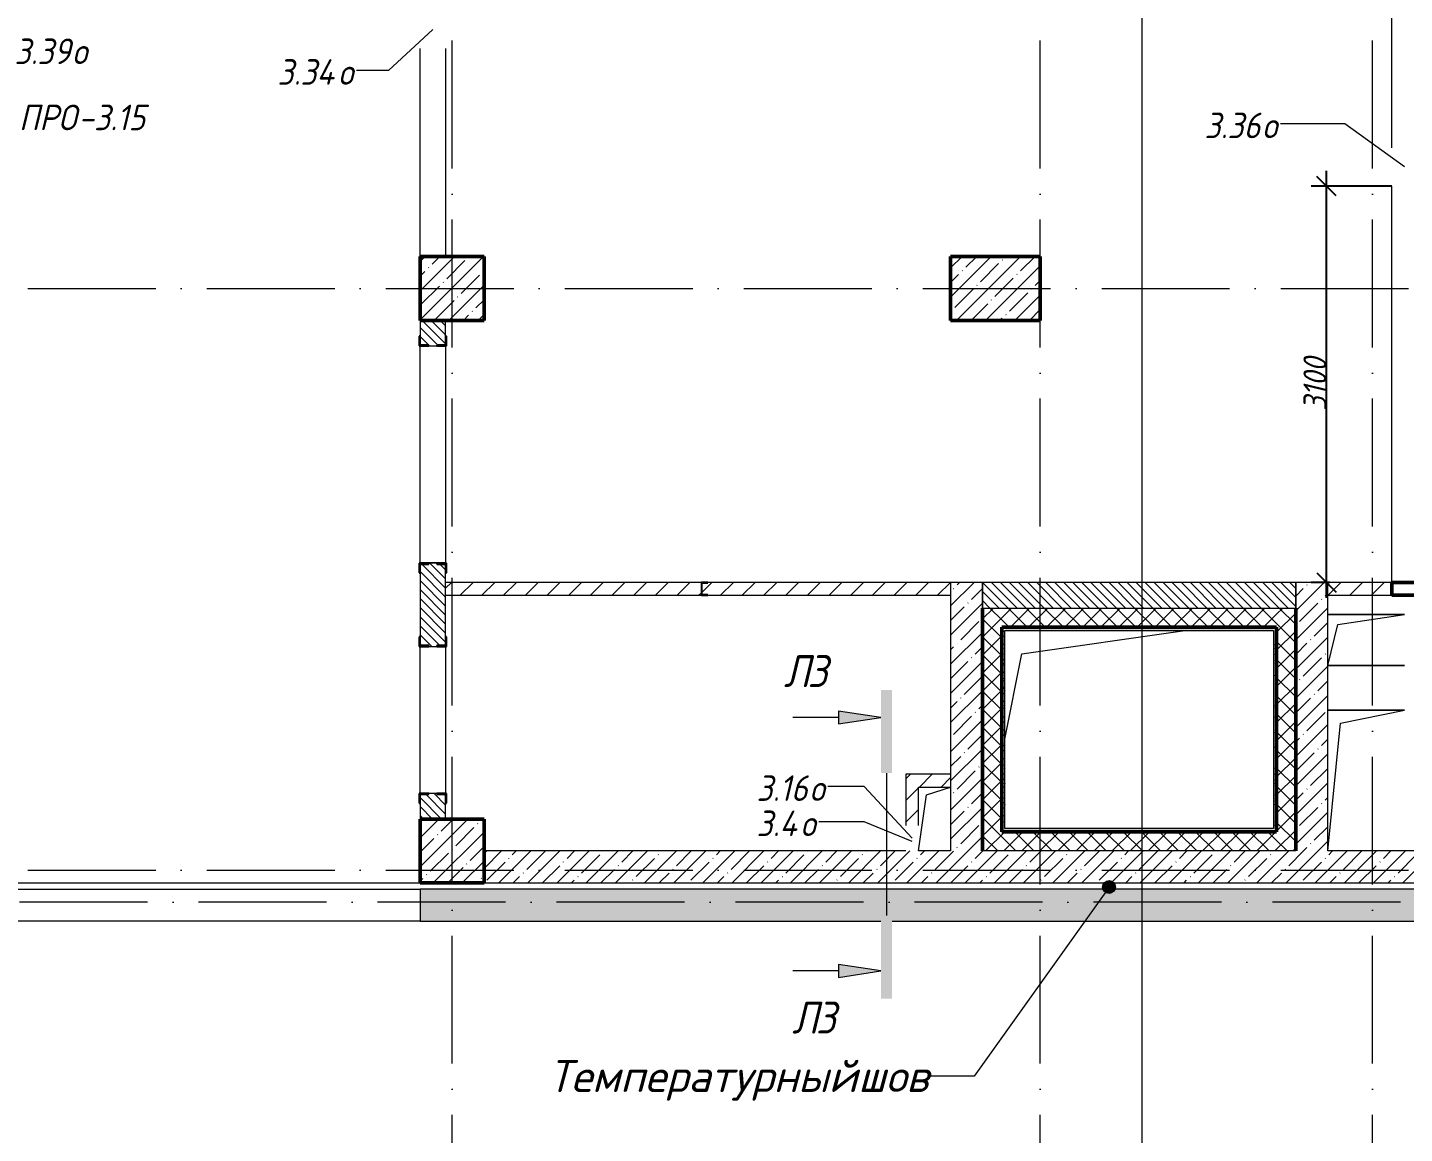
# Model space of a CAD drawing. Header units: millimetres. Extents: x -537608 to 253996, y -217170 to 186033.
# Drawn here: x -172156 to -161385, y 90756 to 99405 of the extents above; entities that cross this region are included whole.
import ezdxf

# ---------------------------------------------------------------- set-up
doc = ezdxf.new("R2010")
doc.units = ezdxf.units.MM
doc.linetypes.add('200_ШТРИХ_ш1п0_6_', pattern=[160, 100, -60])
doc.linetypes.add('50_200_ШТРИХ_1Т_ш5_п1_п1_', pattern=[1400, 1000, -200, 0, -200])
for name, color, linetype, lineweight in [('A-____-____-DIMS', 7, 'Continuous', 9), ('A-____-NOTE-TEXT', 7, 'Continuous', 9), ('A-____-NOTE-TEXT-1', 7, 'Continuous', 5), ('A-FLOR-____-OTLN', 7, 'Continuous', 9), ('A-GENM-____-IDEN', 7, 'Continuous', 9), ('A-GENM-____-MCUT', 7, 'Continuous', 25), ('A-GENM-____-OTLN', 7, 'Continuous', 9), ('A-GENM-____-OTLN-1', 7, 'Continuous', 25), ('A-GLAZ-____-IDEN', 7, 'Continuous', 9), ('A-WALL-____-MCUT-1', 7, 'Continuous', 9), ('A-WALL-____-MCUT-2', 7, 'Continuous', 50), ('A-WALL-____-MCUT-3', 7, 'Continuous', 9), ('A-WALL-____-OTLN', 7, 'Continuous', 9), ('A-WALL-____-PATT-1', 7, 'Continuous', 9), ('A-WALL-FNSH-MCUT-1', 7, 'Continuous', 9), ('G-____-____-TEXT', 7, 'Continuous', 9), ('I-WALL-____-OTLN', 7, 'Continuous', 9), ('S-COLS-____-MCUT', 7, 'Continuous', 50), ('S-COLS-____-OTLN', 7, 'Continuous', 9), ('S-GRID-____-OTLN-1', 7, '50_200_ШТРИХ_1Т_ш5_п1_п1_', 9)]:
    doc.layers.add(name, color=color, linetype=linetype, lineweight=lineweight)
for name, color, linetype, lineweight, true_color in [('A-DETL-GENF-OTLN-4', 9, '200_ШТРИХ_ш1п0_6_', 9, 0x808080), ('A-DETL-GENF-OTLN-5', 7, 'Continuous', 5, 0xc0c0c0), ('A-WALL-____-PATT-2', 7, 'Continuous', 9, 0x787878), ('G-____-____-SYMB-1', 9, 'Continuous', 9, 0x808080)]:
    doc.layers.add(name, color=color, linetype=linetype, lineweight=lineweight, true_color=true_color)
doc.styles.add('ISOCPEUR_I', font='isocpeui.ttf', dxfattribs={"height": 300})
doc.styles.add('ISOCPEUR_I_10', font='isocpeui.ttf', dxfattribs={"width": 0.9, "height": 180})
doc.styles.add('ISOCPEUR_I_9', font='isocpeui.ttf', dxfattribs={"width": 0.9, "height": 250})
doc.dimstyles.new('ISO-1_8_0_9К_СРЕДНИЙ_Кладочные_4', dxfattribs={"dimscale": 304.8, "dimtxt": 179.276612, "dimasz": 0.492126, "dimexe": 0.393701, "dimexo": 0, "dimgap": 0, "dimtad": 1, "dimdec": 3, "dimrnd": 0.001, "dimdsep": 46, "dimtxsty": 'ISOCPEUR_I_10', "dimblk1": 'OBLIQUE', "dimblk2": 'OBLIQUE', "dimsah": 1, "dimcen": 0.09, "dimdle": 0.393701, "dimazin": 0, "dimtfac": 1, "dimtdec": 4, "dimtix": 1, "dimtmove": 1, "dimatfit": 3, "dimfxl": 1, "dimtvp": 1, "dimtolj": 1, "dimtzin": 0, "dimarcsym": 2})
pattern_1 = [(45, (-178684.97, 83184.24), (-84.8528, 84.8528), [])]
pattern_2 = [(135, (-178684.97, 83184.237), (-35.35534, -35.35534), [])]
pattern_3 = [(45, (-178684.97, 83184.24), (-114.04925, 114.04925), []), (45, (-178570.92, 83184.24), (-114.04925, 114.04925), [201.612, -40.322, 3.353, -36.97])]
pattern_4 = [(45, (-178684.97, 83184.24), (-70.7107, 70.7107), []), (135, (-178684.97, 83184.24), (-70.7107, -70.7107), [])]
pattern_5 = [(0, (-178684.97, 83184.237), (81.28, 20.32), [3.353, -57.607, 3.353, -57.607, -325.12]), (0, (-178684.97, 83184.237), (81.28, 20.32), [-121.92, 3.353, -118.567, 3.353, -57.607, -142.24]), (0, (-178684.97, 83184.237), (81.28, 20.32), [-304.8, 3.353, -37.287, 3.353, -98.247]), (120, (-178654.49, 83194.397), (-58.237636, 60.230545), [3.353, -57.607, 3.353, -57.607, -325.12]), (120, (-178654.49, 83194.397), (-58.237636, 60.230545), [-121.92, 3.353, -118.567, 3.353, -57.607, -142.24]), (120, (-178654.49, 83194.397), (-58.237636, 60.230545), [-304.8, 3.353, -37.287, 3.353, -98.247]), (240, (-178644.33, 83235.037), (-23.042364, -80.550545), [3.353, -57.607, 3.353, -57.607, -325.12]), (240, (-178644.33, 83235.037), (-23.042364, -80.550545), [-121.92, 3.353, -118.567, 3.353, -57.607, -142.24]), (240, (-178644.33, 83235.037), (-23.042364, -80.550545), [-304.8, 3.353, -37.287, 3.353, -98.247])]

# ---------------------------------------------------------------- blocks, each defined once
blk = doc.blocks.new('BSC_Колонна _Прямоугольная - 500х500-V122-АР1_План отверстий 3 этажа в осях 1-64_А-ГГ')
at = {"layer": 'S-COLS-____-OTLN'}
h = blk.add_hatch(dxfattribs=at)
h.set_pattern_fill('FP_145', color=256, style=0, pattern_type=2)
h.set_pattern_definition([(45, (-9850, -9781.04), (-114.0493, 114.0493), []), (45, (-9735.95, -9781.04), (-114.0493, 114.0493), [201.613, -40.323, 3.353, -36.97])])
h.paths.add_polyline_path([(-250, -250), (250, -250), (250, 250), (-250, 250)], flags=0)
at = {"layer": 'S-COLS-____-MCUT'}
for p, q in [((250, 250), (-250, 250)), ((-250, 250), (-250, -250)), ((250, -250), (250, 250)), ((-250, -250), (250, -250))]:
    blk.add_line(p, q, dxfattribs=at)
blk = doc.blocks.new('BSC_Колонна _Прямоугольная - 500х700-V153-АР1_План отверстий 3 этажа в осях 1-64_А-ГГ')
at = {"layer": 'S-COLS-____-OTLN'}
h = blk.add_hatch(dxfattribs=at)
h.set_pattern_fill('FP_176', color=256, style=0, pattern_type=2)
h.set_pattern_definition([(315, (-14181.04, 14100), (114.0493, 114.0493), []), (315, (-14181.04, 13985.95), (114.0493, 114.0493), [201.612, -40.322, 3.353, -36.97])])
h.paths.add_polyline_path([(-250, 350), (-250, -350), (250, -350), (250, 350)], flags=0)
at = {"layer": 'S-COLS-____-MCUT'}
for p, q in [((250, 350), (-250, 350)), ((-250, 350), (-250, -350)), ((250, -350), (250, 350)), ((-250, -350), (250, -350))]:
    blk.add_line(p, q, dxfattribs=at)
blk = doc.blocks.new('154_Фахверк_СКБ_Швеллер - Тип_100_3960-28318856-АР1_План отверстий 3 этажа в осях 1-64_А-ГГ')
at = {"layer": 'A-GENM-____-MCUT'}
for p, q in [((175, 50), (125, 50)), ((125, 50), (125, -50)), ((128, 47), (175, 47)), ((128, -47), (128, 47)), ((175, 47), (175, 50)), ((125, -50), (175, -50)), ((175, -47), (128, -47)), ((175, -50), (175, -47))]:
    blk.add_line(p, q, dxfattribs=at)
blk = doc.blocks.new('154_Стойка_СКБ_Уголок - СМ-2180_200-28268025-АР1_План отверстий 3 этажа в осях 1-64_А-ГГ')
at = {"layer": 'A-GENM-____-MCUT'}
for p, q in [((125, 156), (125, 81)), ((200, 156), (125, 156)), ((131, 81), (131, 150)), ((131, 150), (200, 150)), ((200, 150), (200, 156)), ((125, 81), (131, 81)), ((131, 19), (125, 19)), ((125, 19), (125, -56)), ((131, -50), (131, 19)), ((125, -56), (200, -56)), ((200, -50), (131, -50)), ((200, -56), (200, -50))]:
    blk.add_line(p, q, dxfattribs=at)
blk = doc.blocks.new('Фахверк_СКБ_Уголок - 200_3550_зеркало-28264001-АР1_План отверстий 3 этажа в осях 1-64_А-ГГ')
at = {"layer": 'A-GENM-____-MCUT'}
for p, q in [((200, 156), (125, 156)), ((125, 156), (125, 81)), ((131, 81), (131, 150)), ((131, 150), (200, 150)), ((200, 150), (200, 156)), ((125, 81), (131, 81)), ((131, 19), (125, 19)), ((125, 19), (125, -56)), ((131, -50), (131, 19)), ((125, -56), (200, -56)), ((200, -50), (131, -50)), ((200, -56), (200, -50))]:
    blk.add_line(p, q, dxfattribs=at)
blk = doc.blocks.new('154_Стойка_СКБ_Уголок - СМ-2480_200-28346303-АР1_План отверстий 3 этажа в осях 1-64_А-ГГ')
at = {"layer": 'A-GENM-____-MCUT'}
for p, q in [((125, 156), (125, 81)), ((200, 156), (125, 156)), ((131, 81), (131, 150)), ((131, 150), (200, 150)), ((200, 150), (200, 156)), ((125, 81), (131, 81)), ((131, 19), (125, 19)), ((125, 19), (125, -56)), ((131, -50), (131, 19)), ((125, -56), (200, -56)), ((200, -50), (131, -50)), ((200, -56), (200, -50))]:
    blk.add_line(p, q, dxfattribs=at)
blk = doc.blocks.new('Стойка_Влож_Полоса боковая - Полоса-28213942-АР1_План отверстий 3 этажа в осях 1-64_А-ГГ')
at = {"layer": 'A-GENM-____-OTLN'}
for p, q in [((-5, 60), (0, 60)), ((-5, -60), (-5, 60)), ((0, 31), (0, -31)), ((0, -60), (-5, -60))]:
    blk.add_line(p, q, dxfattribs=at)
blk = doc.blocks.new('AR_Отверстие прямоугольное _в плите_ - AR_Отверстие прямоугольное _в плите_-30552514-АР1_План отверстий 3 этажа в осях 1-64_А-ГГ')
at = {"layer": 'A-GENM-____-OTLN'}
for p, q in [((-917, 617), (357, 800)), ((-1050, -50), (-917, 617))]:
    blk.add_line(p, q, dxfattribs=at)
blk = doc.blocks.new('AR_Отверстие прямоугольное _в плите_ - AR_Отверстие прямоугольное _в плите_-V186-АР1_План отверстий 3 этажа в осях 1-64_А-ГГ')
at = {"layer": 'A-GENM-____-OTLN'}
for p, q in [((300, 550), (-300, 550)), ((-200, 450), (300, 550)), ((-300, -550), (-200, 450))]:
    blk.add_line(p, q, dxfattribs=at)
blk = doc.blocks.new('AR_Отверстие прямоугольное _в плите_ - AR_Отверстие прямоугольное _в плите_-V198-АР1_План отверстий 3 этажа в осях 1-64_А-ГГ')
at = {"layer": 'A-GENM-____-OTLN'}
for p, q in [((-63, 188), (125, 250)), ((-125, -250), (-63, 188))]:
    blk.add_line(p, q, dxfattribs=at)
blk = doc.blocks.new('AR_Отверстие прямоугольное _в плите_ - AR_Отверстие прямоугольное _в плите_-30552531-АР1_План отверстий 3 этажа в осях 1-64_А-ГГ')
at = {"layer": 'A-GENM-____-OTLN'}
for p, q in [((300, 200), (-300, 200)), ((-300, -200), (-220, 120)), ((-220, 120), (300, 200)), ((-300, -200), (300, -200))]:
    blk.add_line(p, q, dxfattribs=at)
blk = doc.blocks.new('BSC_Колонна _Прямоугольная1 - 200х100 _металл_-35191367-АР1_План отверстий 3 этажа в осях 1-64_А-ГГ')
at = {"layer": 'S-COLS-____-MCUT'}
for p, q in [((100, 50), (-100, 50)), ((-100, 50), (-100, -50)), ((100, -50), (100, 50)), ((-100, -50), (100, -50))]:
    blk.add_line(p, q, dxfattribs=at)
blk = doc.blocks.new('DET_L_Имитация разреза_ISO2-5 - Влево-36990825-АР1_План отверстий 3 этажа в осях 1-64_А-ГГ')
at = {"layer": 'A-DETL-GENF-OTLN-5'}
blk.add_line((143, 0), (1257, 0), dxfattribs=at)
blk = doc.blocks.new('_Oblique')
at = {"color": 0, "linetype": 'ByBlock', "lineweight": -2}
blk.add_line((-0.5, -0.5), (0.5, 0.5), dxfattribs=at)
blk = doc.blocks.new('*D1267')
at = {"layer": 'A-____-____-DIMS', "color": 0, "lineweight": -2, "transparency": 16777216}
for p, q in [((-161995, 94945), (-161995, 98285)), ((-161485, 98165), (-162115, 98165)), ((-161968, 95065), (-162115, 95065))]:
    blk.add_line(p, q, dxfattribs=at)
at = {"layer": 'Defpoints', "color": 0, "transparency": 16777216}
for p in [(-161995, 98165), (-161485, 98165), (-161968, 95065)]:
    blk.add_point(p, dxfattribs=at)
at = {"layer": 'A-____-____-DIMS', "color": 0, "lineweight": -2, "transparency": 16777216, "xscale": 150, "yscale": 150, "zscale": 150}
for p, rotation in [((-161995, 98165), 90), ((-161995, 95065), 270)]:
    blk.add_blockref('_Oblique', p, dxfattribs=dict(at, rotation=rotation))
at = {"layer": 'A-____-____-DIMS', "color": 0, "transparency": 16777216, "insert": (-162085, 96615), "char_height": 180, "width": 504.73, "attachment_point": 5, "rotation": 90, "style": 'ISOCPEUR_I_10'}
blk.add_mtext('\\A1;3100', dxfattribs=at)

msp = doc.modelspace()

# ---------------------------------------------------------------- hatches: boundary and pattern name
at = {"layer": 'A-____-NOTE-TEXT-1'}
for points in [[(-165392.9052, 93574.8409), (-165392.9052, 94224.8409), (-165479.6418, 94224.8409), (-165479.6418, 93574.8409)], [(-165813.2832, 93958.9928), (-165479.6418, 94008.9928), (-165813.2832, 94058.9928)], [(-165392.9052, 91811.0282), (-165392.9052, 92461.0282), (-165479.6418, 92461.0282), (-165479.6418, 91811.0282)], [(-165813.2832, 91976.8762), (-165479.6418, 92026.8762), (-165813.2832, 92076.8762)]]:
    msp.add_hatch(color=256, dxfattribs=at).paths.add_polyline_path(points, flags=0)
at = {"layer": 'A-WALL-____-PATT-1'}
h = msp.add_hatch(dxfattribs=at)
h.set_pattern_fill('FP_6', color=256, style=0, pattern_type=2)
h.set_pattern_definition(pattern_2)
h.paths.add_polyline_path([(-169015.9702, 93215.2788), (-168884.9702, 93215.2788), (-168884.9702, 93409.2788), (-168953.9702, 93409.2788), (-168953.9702, 93415.2788), (-169015.9702, 93415.2788), (-169015.9702, 93409.2788), (-169084.9702, 93409.2788), (-169084.9702, 93215.2788)], flags=0)
h.paths.add_polyline_path([(-168953.9702, 94565.2788), (-168953.9702, 94571.2788), (-168884.9702, 94571.2788), (-168884.9702, 95209.2788), (-168953.9702, 95209.2788), (-168953.9702, 95215.2788), (-169015.9702, 95215.2788), (-169015.9702, 95209.2788), (-169084.9702, 95209.2788), (-169084.9702, 94571.2788), (-169015.9702, 94571.2788), (-169015.9702, 94565.2788)], flags=0)
h.paths.add_polyline_path([(-169015.9702, 96915.2788), (-168953.9702, 96915.2788), (-168953.9702, 96921.2788), (-168884.9702, 96921.2788), (-168884.9702, 97115.2788), (-169084.9702, 97115.2788), (-169084.9702, 96921.2788), (-169015.9702, 96921.2788)], flags=0)
h = msp.add_hatch(dxfattribs=at)
h.set_pattern_fill('FP_4', color=256, style=0, pattern_type=2)
h.set_pattern_definition(pattern_1)
h.paths.add_polyline_path([(-164934.9702, 94965.2788), (-164934.9702, 95065.2788), (-166834.9702, 95065.2788), (-166834.9702, 95062.2788), (-166881.9702, 95062.2788), (-166881.9702, 94968.2788), (-166834.9702, 94968.2788), (-166834.9702, 94965.2788)], flags=0)
h.paths.add_polyline_path([(-168884.9702, 94965.2788), (-166884.9702, 94965.2788), (-166884.9702, 95065.2788), (-168884.9702, 95065.2788)], flags=0)
h = msp.add_hatch(dxfattribs=at)
h.set_pattern_fill('FP_38', color=256, style=0, pattern_type=2)
h.set_pattern_definition(pattern_3)
h.paths.add_polyline_path([(-164684.9702, 92965.2788), (-164684.9702, 95065.2788), (-164934.9702, 95065.2788), (-164934.9702, 92965.2788)], flags=0)
h = msp.add_hatch(dxfattribs=at)
h.set_pattern_fill('FP_6', color=256, style=0, pattern_type=2)
h.set_pattern_definition(pattern_2)
h.paths.add_polyline_path([(-162234.9702, 94865.2788), (-162234.9702, 95065.2788), (-164684.9702, 95065.2788), (-164684.9702, 94865.2788), (-164558.9328, 94865.2788)], flags=0)
h = msp.add_hatch(dxfattribs=at)
h.set_pattern_fill('FP_38', color=256, style=0, pattern_type=2)
h.set_pattern_definition(pattern_3)
h.paths.add_polyline_path([(-161984.9702, 92965.2788), (-161984.9702, 95065.2788), (-162234.9702, 95065.2788), (-162234.9702, 92965.2788)], flags=0)
h = msp.add_hatch(dxfattribs=at)
h.set_pattern_fill('FP_4', color=256, style=0, pattern_type=2)
h.set_pattern_definition(pattern_1)
h.paths.add_polyline_path([(-161484.9702, 94965.2788), (-161484.9702, 95065.2788), (-161984.9702, 95065.2788), (-161984.9702, 94965.2788)], flags=0)
h = msp.add_hatch(dxfattribs=at)
h.set_pattern_fill('FP_1', color=256, style=0, pattern_type=2)
h.set_pattern_definition(pattern_4)
h.paths.add_polyline_path([(-164684.9702, 93115.2788), (-164534.9702, 93115.2788), (-164534.9702, 94865.2788), (-164684.9702, 94865.2788), (-164684.9702, 93140.2788)], flags=0)
h = msp.add_hatch(dxfattribs=at)
h.set_pattern_fill('FP_1', color=256, style=0, pattern_type=2)
h.set_pattern_definition(pattern_4)
h.paths.add_polyline_path([(-164534.9702, 94715.2788), (-162384.9702, 94715.2788), (-162384.9702, 94865.2788), (-164534.9702, 94865.2788)], flags=0)
h = msp.add_hatch(dxfattribs=at)
h.set_pattern_fill('FP_1', color=256, style=0, pattern_type=2)
h.set_pattern_definition(pattern_4)
h.paths.add_polyline_path([(-162384.9702, 92965.2788), (-162234.9702, 92965.2788), (-162234.9702, 94865.2788), (-162384.9702, 94865.2788), (-162384.9702, 93115.2788)], flags=0)
h = msp.add_hatch(dxfattribs=at)
h.set_pattern_fill('FP_4', color=256, style=0, pattern_type=2)
h.set_pattern_definition(pattern_1)
h.paths.add_polyline_path([(-165184.9702, 93165.2788), (-165184.9702, 93565.2788), (-165284.9702, 93565.2788), (-165284.9702, 93165.2788), (-165244.9702, 93165.2788)], flags=0)
h = msp.add_hatch(dxfattribs=at)
h.set_pattern_fill('FP_4', color=256, style=0, pattern_type=2)
h.set_pattern_definition(pattern_1)
h.paths.add_polyline_path([(-164934.9702, 93465.2788), (-164934.9702, 93565.2788), (-165184.9702, 93565.2788), (-165184.9702, 93465.2788)], flags=0)
h = msp.add_hatch(dxfattribs=at)
h.set_pattern_fill('FP_1', color=256, style=0, pattern_type=2)
h.set_pattern_definition(pattern_4)
h.paths.add_polyline_path([(-162409.9702, 92965.2788), (-162384.9702, 92965.2788), (-162384.9702, 93115.2788), (-164684.9702, 93115.2788), (-164684.9702, 92965.2788), (-162791.4685, 92965.2788)], flags=0)
h = msp.add_hatch(dxfattribs=at)
h.set_pattern_fill('FP_38', color=256, style=0, pattern_type=2)
h.set_pattern_definition(pattern_3)
h.paths.add_polyline_path([(-155834.9702, 92715.2788), (-155834.9702, 92965.2788), (-159934.9702, 92965.2788), (-159934.9702, 92715.2788), (-157489.0756, 92715.2788)], flags=0)
h.paths.add_polyline_path([(-161084.9702, 92715.2788), (-161084.9702, 92965.2788), (-168584.9702, 92965.2788), (-168584.9702, 92715.2788), (-161907.7364, 92715.2788)], flags=0)
h = msp.add_hatch(dxfattribs=at)
h.set_pattern_fill('FP_38', color=256, style=0, pattern_type=2)
h.set_pattern_definition(pattern_3)
h.paths.add_polyline_path([(-155721.6114, 92415.2788), (-155134.9702, 92415.2788), (-155134.9702, 92665.2788), (-159934.9702, 92665.2788), (-159934.9702, 92415.2788), (-157489.0756, 92415.2788)], flags=0)
h.paths.add_polyline_path([(-161084.9702, 92415.2788), (-161084.9702, 92665.2788), (-169084.9702, 92665.2788), (-169084.9702, 92415.2788), (-165479.6418, 92415.2788), (-165479.6418, 92461.0282), (-165392.9052, 92461.0282), (-165392.9052, 92415.2788), (-162791.4685, 92415.2788)], flags=0)
h.paths.add_polyline_path([(-173084.9702, 92415.2788), (-173084.9702, 92665.2788), (-180634.9702, 92665.2788), (-180634.9702, 92415.2788), (-173396.2542, 92415.2788)], flags=0)
at = {"layer": 'A-WALL-____-PATT-2'}
h = msp.add_hatch(dxfattribs=at)
h.set_pattern_fill('FP_181', color=256, style=0, pattern_type=2)
h.set_pattern_definition(pattern_5)
h.paths.add_polyline_path([(-164534.9702, 93140.2788), (-164509.9702, 93140.2788), (-164509.9702, 94715.2788), (-164534.9702, 94715.2788), (-164534.9702, 94238.6546)], flags=0)
h = msp.add_hatch(dxfattribs=at)
h.set_pattern_fill('FP_181', color=256, style=0, pattern_type=2)
h.set_pattern_definition(pattern_5)
h.paths.add_polyline_path([(-162409.9702, 94690.2788), (-162409.9702, 94715.2788), (-164509.9702, 94715.2788), (-164509.9702, 94690.2788)], flags=0)
h = msp.add_hatch(dxfattribs=at)
h.set_pattern_fill('FP_181', color=256, style=0, pattern_type=2)
h.set_pattern_definition(pattern_5)
h.paths.add_polyline_path([(-162409.9702, 93115.2788), (-162384.9702, 93115.2788), (-162384.9702, 94715.2788), (-162409.9702, 94715.2788), (-162409.9702, 93140.2788)], flags=0)
h = msp.add_hatch(dxfattribs=at)
h.set_pattern_fill('FP_181', color=256, style=0, pattern_type=2)
h.set_pattern_definition(pattern_5)
h.paths.add_polyline_path([(-162409.9702, 93115.2788), (-162409.9702, 93140.2788), (-164534.9702, 93140.2788), (-164534.9702, 93115.2788), (-162791.4685, 93115.2788)], flags=0)
at = {"layer": 'G-____-____-TEXT'}
h = msp.add_hatch(color=256, dxfattribs=at)
edge = h.paths.add_edge_path(flags=0)
edge.add_arc((-163696.0059, 92683.4379), 50, 0, 360)
at = {"layer": 'S-COLS-____-OTLN'}
h = msp.add_hatch(dxfattribs=at)
h.set_pattern_fill('FP_38', color=256, style=0, pattern_type=2)
h.set_pattern_definition(pattern_3)
h.paths.add_polyline_path([(-169084.9702, 97115.2788), (-168584.9702, 97115.2788), (-168584.9702, 97615.2788), (-169084.9702, 97615.2788)], flags=0)

# ---------------------------------------------------------------- linework, layer by layer
at = {"layer": 'A-____-NOTE-TEXT'}
for p, q in [((-165479.6418, 94008.9928), (-165813.2832, 94058.9928)), ((-165813.2832, 94058.9928), (-165813.2832, 93958.9928)), ((-165813.2832, 94008.9928), (-166169.5332, 94008.9928)), ((-165813.2832, 93958.9928), (-165479.6418, 94008.9928)), ((-165813.2832, 92026.8762), (-166169.5332, 92026.8762)), ((-165813.2832, 92076.8762), (-165813.2832, 91976.8762)), ((-165479.6418, 92026.8762), (-165813.2832, 92076.8762)), ((-165813.2832, 91976.8762), (-165479.6418, 92026.8762))]:
    msp.add_line(p, q, dxfattribs=at)
at = {"layer": 'A-FLOR-____-OTLN'}
for p, q in [((-161984.9702, 94815.2788), (-161384.9702, 94815.2788)), ((-161384.9702, 94415.2788), (-161984.9702, 94415.2788)), ((-161984.9702, 94065.2788), (-161384.9702, 94065.2788)), ((-173084.9702, 92715.2788), (-169084.9702, 92715.2788))]:
    msp.add_line(p, q, dxfattribs=at)
at = {"layer": 'A-GLAZ-____-IDEN'}
for p, q in [((-168984.9702, 99390.2788), (-169331.957, 99070.2633)), ((-169331.957, 99070.2633), (-169582.0776, 99070.2633)), ((-161851.7489, 98652.1941), (-162354.0745, 98652.1941)), ((-161384.9702, 98315.2788), (-161851.7489, 98652.1941)), ((-165611.3053, 93468.9309), (-165894.2476, 93468.9309)), ((-165234.9702, 93065.2788), (-165611.3053, 93468.9309)), ((-165611.3053, 93193.7437), (-165965.3437, 93193.7437)), ((-165234.9702, 93040.2788), (-165611.3053, 93193.7437))]:
    msp.add_line(p, q, dxfattribs=at)
at = {"layer": 'A-WALL-____-MCUT-1'}
for p, q in [((-164934.9702, 95065.2788), (-164934.9702, 92965.2788)), ((-164684.9702, 95065.2788), (-164934.9702, 95065.2788)), ((-164684.9702, 92965.2788), (-164684.9702, 95065.2788)), ((-162234.9702, 95065.2788), (-162234.9702, 92965.2788)), ((-161984.9702, 95065.2788), (-162234.9702, 95065.2788)), ((-161984.9702, 92965.2788), (-161984.9702, 95065.2788)), ((-165284.9702, 92965.2788), (-168584.9702, 92965.2788)), ((-164934.9702, 92965.2788), (-165184.9702, 92965.2788)), ((-162234.9702, 92965.2788), (-164684.9702, 92965.2788)), ((-161084.9702, 92965.2788), (-161984.9702, 92965.2788)), ((-161084.9702, 92665.2788), (-169084.9702, 92665.2788)), ((-169084.9702, 92665.2788), (-169084.9702, 92415.2788)), ((-168584.9702, 92715.2788), (-161084.9702, 92715.2788)), ((-169084.9702, 92415.2788), (-165479.6418, 92415.2788)), ((-165392.9052, 92415.2788), (-161084.9702, 92415.2788))]:
    msp.add_line(p, q, dxfattribs=at)
at = {"layer": 'A-WALL-____-MCUT-2'}
for p, q in [((-164684.9702, 94865.2788), (-164684.9702, 92965.2788)), ((-162234.9702, 92965.2788), (-162234.9702, 94865.2788)), ((-164534.9702, 94715.2788), (-164534.9702, 93115.2788)), ((-162384.9702, 94715.2788), (-164534.9702, 94715.2788)), ((-162384.9702, 93115.2788), (-162384.9702, 94715.2788)), ((-164534.9702, 93115.2788), (-162384.9702, 93115.2788)), ((-162234.9702, 92965.2788), (-162234.9702, 92965.2788))]:
    msp.add_line(p, q, dxfattribs=at)
at = {"layer": 'A-WALL-____-MCUT-3'}
for p, q in [((-169084.9702, 97115.2788), (-169084.9702, 96990.2788)), ((-168884.9702, 97115.2788), (-169084.9702, 97115.2788)), ((-168884.9702, 96990.2788), (-168884.9702, 97115.2788)), ((-169015.9702, 96915.2788), (-168953.9702, 96915.2788)), ((-169084.9702, 95140.2788), (-169084.9702, 94640.2788)), ((-168884.9702, 94640.2788), (-168884.9702, 95140.2788)), ((-162234.9702, 95065.2788), (-164684.9702, 95065.2788)), ((-164684.9702, 95065.2788), (-164684.9702, 94865.2788)), ((-162234.9702, 94865.2788), (-162234.9702, 95065.2788)), ((-164684.9702, 94865.2788), (-162234.9702, 94865.2788)), ((-169015.9702, 94565.2788), (-168953.9702, 94565.2788)), ((-168953.9702, 93415.2788), (-169015.9702, 93415.2788)), ((-169084.9702, 93340.2788), (-169084.9702, 93215.2788)), ((-168884.9702, 93215.2788), (-168884.9702, 93340.2788))]:
    msp.add_line(p, q, dxfattribs=at)
at = {"layer": 'A-WALL-____-OTLN'}
for p, q in [((-173084.9702, 92665.2788), (-169084.9702, 92665.2788)), ((-169084.9702, 92415.2788), (-173084.9702, 92415.2788))]:
    msp.add_line(p, q, dxfattribs=at)
at = {"layer": 'A-WALL-FNSH-MCUT-1'}
for p, q in [((-166884.9702, 95065.2788), (-168884.9702, 95065.2788)), ((-164934.9702, 95065.2788), (-166834.9702, 95065.2788)), ((-161484.9702, 95065.2788), (-161984.9702, 95065.2788)), ((-168884.9702, 94965.2788), (-166884.9702, 94965.2788)), ((-166834.9702, 94965.2788), (-164934.9702, 94965.2788)), ((-161984.9702, 94965.2788), (-161484.9702, 94965.2788)), ((-164509.9702, 93140.2788), (-164509.9702, 94690.2788)), ((-164509.9702, 94690.2788), (-162409.9702, 94690.2788)), ((-162409.9702, 94690.2788), (-162409.9702, 93140.2788)), ((-165284.9702, 93565.2788), (-165284.9702, 93165.2788)), ((-164934.9702, 93565.2788), (-165284.9702, 93565.2788)), ((-165184.9702, 93165.2788), (-165184.9702, 93465.2788)), ((-165184.9702, 93465.2788), (-164934.9702, 93465.2788)), ((-162409.9702, 93140.2788), (-164509.9702, 93140.2788))]:
    msp.add_line(p, q, dxfattribs=at)
at = {"layer": 'G-____-____-SYMB-1'}
msp.add_line((-163438.6992, 133289.9824), (-163438.6992, 78484.0974), dxfattribs=at)
at = {"layer": 'G-____-____-TEXT'}
for p, q in [((-163696.0059, 92683.4379), (-164752.0983, 91205.306)), ((-164752.0983, 91205.306), (-165116.3646, 91205.306))]:
    msp.add_line(p, q, dxfattribs=at)
msp.add_circle((-163696.0059, 92683.4379), 50, dxfattribs=at)
at = {"layer": 'I-WALL-____-OTLN'}
for p, q in [((-161484.9702, 98465.2788), (-161484.9702, 99765.2788)), ((-169084.9702, 97615.2788), (-169084.9702, 99240.2788)), ((-168884.9702, 99240.2788), (-168884.9702, 97615.2788)), ((-161484.9702, 95065.2788), (-161484.9702, 98165.2788)), ((-169084.9702, 95215.2788), (-169084.9702, 96915.2788)), ((-168884.9702, 96915.2788), (-168884.9702, 95215.2788)), ((-169084.9702, 93415.2788), (-169084.9702, 94565.2788)), ((-168884.9702, 94565.2788), (-168884.9702, 93415.2788))]:
    msp.add_line(p, q, dxfattribs=at)
at = {"layer": 'S-COLS-____-MCUT'}
for p, q in [((-168584.9702, 97615.2788), (-169084.9702, 97615.2788)), ((-169084.9702, 97615.2788), (-169084.9702, 97115.2788)), ((-168584.9702, 97115.2788), (-168584.9702, 97615.2788)), ((-169084.9702, 97115.2788), (-168584.9702, 97115.2788))]:
    msp.add_line(p, q, dxfattribs=at)
at = {"layer": 'S-GRID-____-OTLN-1'}
for p, q in [((-168834.9702, 78701.6305), (-168834.9702, 133065.1964)), ((-164234.9702, 78701.6305), (-164234.9702, 133065.1964)), ((-161634.9702, 78701.6305), (-161634.9702, 133065.1964)), ((-183353.7404, 97365.2788), (-151977.231, 97365.2788)), ((-183353.7404, 92815.2788), (-154814.3695, 92815.2788)), ((-74610.5636, 92565.2788), (-183114.8259, 92565.2788))]:
    msp.add_line(p, q, dxfattribs=at)

# ---------------------------------------------------------------- block references
at = {"layer": 'A-DETL-GENF-OTLN-4', "rotation": 270.0000000000001}
msp.add_blockref('DET_L_Имитация разреза_ISO2-5 - Влево-36990825-АР1_План отверстий 3 этажа в осях 1-64_А-ГГ', (-165436.2735, 93717.9345), dxfattribs=at)
at = {"layer": 'A-GENM-____-OTLN', "rotation": 269.9999999999999}
msp.add_blockref('Стойка_Влож_Полоса боковая - Полоса-28213942-АР1_План отверстий 3 этажа в осях 1-64_А-ГГ', (-168984.9702, 95215.2788), dxfattribs=at)
at = {"layer": 'A-GENM-____-OTLN'}
for name, p in [('AR_Отверстие прямоугольное _в плите_ - AR_Отверстие прямоугольное _в плите_-30552531-АР1_План отверстий 3 этажа в осях 1-64_А-ГГ', (-161684.9702, 94615.2788)), ('AR_Отверстие прямоугольное _в плите_ - AR_Отверстие прямоугольное _в плите_-30552514-АР1_План отверстий 3 этажа в осях 1-64_А-ГГ', (-163459.9702, 93890.2788)), ('AR_Отверстие прямоугольное _в плите_ - AR_Отверстие прямоугольное _в плите_-V186-АР1_План отверстий 3 этажа в осях 1-64_А-ГГ', (-161684.9702, 93515.2788)), ('AR_Отверстие прямоугольное _в плите_ - AR_Отверстие прямоугольное _в плите_-V198-АР1_План отверстий 3 этажа в осях 1-64_А-ГГ', (-165059.9702, 93215.2788))]:
    msp.add_blockref(name, p, dxfattribs=at)
at = {"layer": 'A-GENM-____-OTLN-1'}
for name, p, rotation in [('Фахверк_СКБ_Уголок - 200_3550_зеркало-28264001-АР1_План отверстий 3 этажа в осях 1-64_А-ГГ', (-168934.9702, 96790.2788), 89.99999999999993), ('154_Стойка_СКБ_Уголок - СМ-2480_200-28346303-АР1_План отверстий 3 этажа в осях 1-64_А-ГГ', (-169034.9702, 95340.2788), 269.9999999999999), ('154_Стойка_СКБ_Уголок - СМ-2180_200-28268025-АР1_План отверстий 3 этажа в осях 1-64_А-ГГ', (-168934.9702, 94440.2788), 89.99999999999993), ('Фахверк_СКБ_Уголок - 200_3550_зеркало-28264001-АР1_План отверстий 3 этажа в осях 1-64_А-ГГ', (-169034.9702, 93540.2788), 269.9999999999999)]:
    msp.add_blockref(name, p, dxfattribs=dict(at, rotation=rotation))
msp.add_blockref('154_Фахверк_СКБ_Швеллер - Тип_100_3960-28318856-АР1_План отверстий 3 этажа в осях 1-64_А-ГГ', (-167009.9702, 95015.2788), dxfattribs=at)
at = {"layer": 'S-COLS-____-OTLN', "rotation": 89.9999999999999}
msp.add_blockref('BSC_Колонна _Прямоугольная - 500х700-V153-АР1_План отверстий 3 этажа в осях 1-64_А-ГГ', (-164584.9702, 97365.2788), dxfattribs=at)
at = {"layer": 'S-COLS-____-OTLN'}
for name, p in [('BSC_Колонна _Прямоугольная1 - 200х100 _металл_-35191367-АР1_План отверстий 3 этажа в осях 1-64_А-ГГ', (-161384.9702, 95015.2788)), ('BSC_Колонна _Прямоугольная - 500х500-V122-АР1_План отверстий 3 этажа в осях 1-64_А-ГГ', (-168834.9702, 92965.2788))]:
    msp.add_blockref(name, p, dxfattribs=at)

# ---------------------------------------------------------------- texts
at = {"layer": 'A-____-NOTE-TEXT', "char_height": 250, "attachment_point": 1, "style": 'ISOCPEUR_I'}
for s, insert, width in [('\\fISOCPEUR|b0|i1|c204|p34|;\\W.9;Л', (-166239.6639, 94497.001), 223.670813), ('\\fISOCPEUR|b0|i1|c204|p34|;\\W.9;3', (-166055.117, 94497.001), 202.02525), ('\\fISOCPEUR|b0|i1|c204|p34|;\\W.9;Л', (-166174.895, 91787.1747), 223.670813), ('\\fISOCPEUR|b0|i1|c204|p34|;\\W.9;3', (-165990.3481, 91787.1747), 202.02525)]:
    msp.add_mtext(s, dxfattribs=dict(at, insert=insert, width=width))
at = {"layer": 'A-GENM-____-IDEN', "char_height": 200, "attachment_point": 1, "style": 'ISOCPEUR_I_9'}
for s, insert, width in [('ПРО', (-172222.3491, 98801.9754), 562.784625), ('-3.15', (-171758.0053, 98801.9754), 663.79725)]:
    msp.add_mtext(s, dxfattribs=dict(at, insert=insert, width=width))
at = {"layer": 'A-GLAZ-____-IDEN', "char_height": 200, "attachment_point": 1, "style": 'ISOCPEUR_I_9'}
for s, insert, width in [('3.39', (-172257.8991, 99319.5581), 548.35425), ('\\fISOCPEUR|b0|i1|c204|p34|;\\W.9;о', (-171805.4616, 99319.5581), 158.734125), ('3.34', (-170200.9281, 99157.8779), 577.215), ('\\fISOCPEUR|b0|i1|c204|p34|;\\W.9;о', (-169724.6781, 99157.8779), 158.734125), ('3.36', (-162949.5291, 98739.8087), 548.35425), ('\\fISOCPEUR|b0|i1|c204|p34|;\\W.9;о', (-162497.0916, 98739.8087), 158.734125), ('3.16', (-166453.6992, 93556.5455), 505.063125), ('\\fISOCPEUR|b0|i1|c204|p34|;\\W.9;о', (-166036.9805, 93556.5455), 158.734125), ('3.4', (-166453.6992, 93281.3583), 418.480875), ('\\fISOCPEUR|b0|i1|c204|p34|;\\W.9;о', (-166108.418, 93281.3583), 158.734125)]:
    msp.add_mtext(s, dxfattribs=dict(at, insert=insert, width=width))
at = {"layer": 'G-____-____-TEXT', "char_height": 250, "attachment_point": 1, "style": 'ISOCPEUR_I'}
for s, insert, width in [('Температурный', (-168081.6562, 91330.306), 2763.416813), ('шов', (-165658.7344, 91330.306), 656.582063)]:
    msp.add_mtext(s, dxfattribs=dict(at, insert=insert, width=width))

# ---------------------------------------------------------------- dimensions: what is measured, and where the dimension line sits
at = {"layer": 'A-____-____-DIMS'}
dim = msp.add_linear_dim(base=(-161994.5576, 98165.2788), p1=(-161967.9702, 95065.2788), p2=(-161484.9702, 98165.2788), angle=90, dimstyle='ISO-1_8_0_9К_СРЕДНИЙ_Кладочные_4', override={"dimpost": '<>', "dimfxl": 3137.401632}, dxfattribs=at)
dim.commit()
dim.dimension.update_dxf_attribs({"geometry": '*D1267', "text_midpoint": (-162084.5576, 96615.2788)})

doc.saveas('drawing.dxf')
